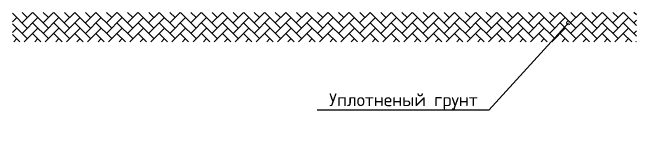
# Model space of a CAD drawing. Header units: millimetres. Extents: x 1601 to 14530, y 1157 to 12625.
# Drawn here: x 9761.2 to 9931.2, y 2831.7 to 2864.2 of the extents above; entities that cross this region are included whole.
import ezdxf
from ezdxf import colors
from ezdxf.entities.mleader import LeaderData, LeaderLine
from ezdxf.math import Vec2, Vec3

# ---------------------------------------------------------------- set-up
doc = ezdxf.new("R2010")
doc.units = ezdxf.units.MM
doc.layers.add('Размеры на чертеже', color=250, linetype='Continuous', lineweight=25)
doc.styles.add('GOST', font='GOST Common.ttf')

# ---------------------------------------------------------------- blocks, each defined once
blk = doc.blocks.new('_DotSmall')
at = {"color": 0, "linetype": 'ByBlock', "const_width": 0.5}
blk.add_lwpolyline([(-0.0625, 0, 1), (0.0625, 0, 1)], format="xyb", close=True, dxfattribs=at)

msp = doc.modelspace()

# ---------------------------------------------------------------- hatches: boundary and pattern name
h = msp.add_hatch()
h.set_pattern_fill('AR-HBONE', scale=0.02)
h.set_pattern_definition([(45, (964.5467, 19.3245), (0, 2.87368196), [6.096, -2.032]), (135, (965.9836, 20.7614), (3e-16, 2.87368196), [6.096, -2.032])])
h.paths.add_polyline_path([(9931.1555, 2864.2439), (9761.1555, 2864.2439), (9761.1555, 2856.2439), (9931.1555, 2856.2439)])

# ---------------------------------------------------------------- leaders
at = {"layer": 'Размеры на чертеже'}
ml = msp.add_multileader_mtext('Standard', dxfattribs=at)
ml.set_content('{\\fISOCPEUR|b0|i0|c204|p34;\\C0;Уплотненый грунт}', color=256, style='GOST')
ml.set_leader_properties()
ml.set_arrow_properties(name='DOTSMALL')
ml.build(insert=Vec2(0, 0))
ml.multileader.update_dxf_attribs({"text_left_attachment_type": 5, "text_right_attachment_type": 5, "dogleg_length": 1, "arrow_head_size": 2})
ctx = ml.context
ctx.base_point, ctx.char_height, ctx.arrow_head_size, ctx.plane_origin = Vec3(9845.6454, 2837.5807), 3.5, 2, Vec3(9978.2428, 2905.9183)
ctx.left_attachment, ctx.right_attachment, ctx.text_align_type = 5, 5, 2
notes = []
notes.append((ctx, [(1, (1, 1, 0), (9890.8954, 2837.5807), (-1, 0), 1, [(0, [(9912.597, 2861.3894)], 0, [])])]))
ctx.mtext.insert, ctx.mtext.alignment, ctx.mtext.flow_direction = Vec3(9887.8954, 2842.1307), 3, 5
for ctx, leaders in notes:
    for number, flags, end, landing, length, lines in leaders:
        leader = LeaderData()
        leader.index, (leader.has_last_leader_line, leader.has_dogleg_vector, leader.attachment_direction) = number, flags
        leader.last_leader_point, leader.dogleg_vector, leader.dogleg_length = Vec3(end), Vec3(landing), length
        for number, points, colour, breaks in lines:
            line = LeaderLine()
            line.index, line.vertices, line.color, line.breaks = number, Vec3.list(points), colors.encode_raw_color(colour), breaks
            leader.lines.append(line)
        ctx.leaders.append(leader)

doc.saveas('drawing.dxf')
